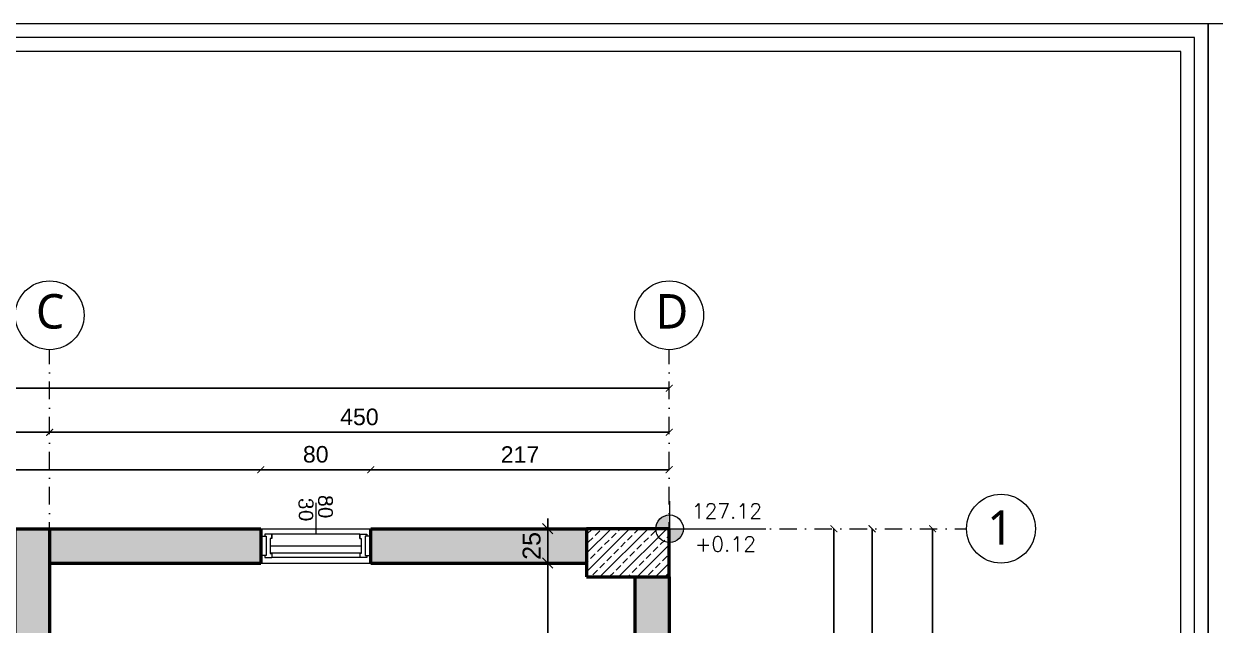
# Model space of a CAD drawing. Header units: millimetres. Extents: x 14753 to 45183, y 5640 to 19518.
# Drawn here: x 18857 to 19722, y 19076 to 19513 of the extents above; entities that cross this region are included whole.
import ezdxf

# ---------------------------------------------------------------- set-up
doc = ezdxf.new("R2010")
doc.units = ezdxf.units.MM
doc.linetypes.add('DASHDOT', pattern=[25.4, 12.7, -6.35, 0, -6.35])
for name, color, linetype, lineweight in [('CERCEVE', 66, 'Continuous', 0), ('Duvar', 1, 'Continuous', 50), ('GORUNUS_6_TWA', 69, 'Continuous', 9), ('k aks', 44, 'DASHDOT', 18), ('k dis olcu', 43, 'Continuous', 18), ('k ic olcu', 254, 'Continuous', 18), ('k kolon', 1, 'Continuous', 53), ('k kot', 31, 'Continuous', 20), ('k tarama', 252, 'Continuous', 9), ('Kolon', 30, 'Continuous', 50)]:
    doc.layers.add(name, color=color, linetype=linetype, lineweight=lineweight)
doc.styles.add('MtXpl_Segoe_UI', font='segoeui.ttf')
doc.styles.add('OLCU', font='romans.shx')
doc.styles.get("Standard").update_dxf_attribs({"font": 'arial.ttf'})
doc.styles.add('TCOMPLEX', font='complex.shx')
doc.dimstyles.new('icolcu', dxfattribs={"dimtxt": 13, "dimasz": 7.5, "dimexe": 5, "dimexo": 5, "dimgap": 5, "dimtad": 1, "dimdec": 0, "dimtxsty": 'Standard', "dimblk": 'OBLIQUE', "dimcen": 2.5, "dimdle": 5, "dimclrd": 256, "dimclre": 256, "dimclrt": 256, "dimadec": 4, "dimazin": 0, "dimtfac": 1, "dimtdec": 0, "dimtix": 1, "dimtmove": 2, "dimatfit": 3, "dimldrblk": 'OBLIQUE', "dimfxl": 1, "dimarcsym": 0})
doc.dimstyles.new('icölcü', dxfattribs={"dimtxt": 12, "dimasz": 5, "dimexe": 1.25, "dimexo": 0.625, "dimgap": 5, "dimtad": 1, "dimdec": 0, "dimtxsty": 'Standard', "dimblk": 'ARCHTICK', "dimcen": -10, "dimse1": 1, "dimse2": 1, "dimadec": 0, "dimazin": 0, "dimtfac": 1, "dimtdec": 0, "dimtix": 1, "dimtmove": 0, "dimatfit": 3, "dimldrblk": 'ARCHTICK', "dimfxl": 1, "dimarcsym": 0})
pattern_1 = [(45, (-7754.55, -1210.899), (-6.73519209, 6.73519209), []), (45, (-7747.815, -1210.899), (-6.73519209, 6.73519209), [4.7625, -2.38125])]

# ---------------------------------------------------------------- blocks, each defined once
blk = doc.blocks.new('AKS-KOLON')
at = {"layer": 'k tarama'}
h = blk.add_hatch(dxfattribs=at)
h.set_pattern_fill('ANSI33', color=256, scale=1.5)
h.set_pattern_definition(pattern_1)
h.paths.add_polyline_path([(376943.55, 4551394.22), (376918.55, 4551394.22), (376918.55, 4551205.22), (376943.55, 4551205.22)])
h.paths.add_polyline_path([(376516.55, 4551394.22), (376491.55, 4551394.22), (376491.55, 4551205.22), (376516.55, 4551205.22)])
h.paths.add_polyline_path([(376352.55, 4551394.22), (376317.55, 4551394.22), (376317.55, 4551334.22), (376352.55, 4551334.22)])
h.paths.add_polyline_path([(376377.55, 4550775.22), (376317.55, 4550775.22), (376317.55, 4550740.22), (376377.55, 4550740.22)])
h.paths.add_polyline_path([(376943.55, 4550800.22), (376908.55, 4550800.22), (376908.55, 4550740.22), (376943.55, 4550740.22)])
h.paths.add_polyline_path([(377393.55, 4550800.22), (377358.55, 4550800.22), (377358.55, 4550740.22), (377393.55, 4550740.22)])
h = blk.add_hatch(dxfattribs=at)
h.set_pattern_fill('ANSI33', color=256, scale=1.5)
h.set_pattern_definition(pattern_1)
h.paths.add_polyline_path([(377393.55, 4551394.22), (377333.55, 4551394.22), (377333.55, 4551359.22), (377393.55, 4551359.22)])
at = {"layer": 'Duvar'}
blk.add_lwpolyline([(376918.55, 4551394.22), (376943.55, 4551394.22), (376943.55, 4551205.22)], dxfattribs=at)
at = {"layer": 'k aks'}
for p, q in [((376943.55, 4550391.82), (376943.55, 4551524.22)), ((377393.55, 4550391.82), (377393.55, 4551524.22)), ((376147.55, 4551394.22), (377609.55, 4551394.22))]:
    blk.add_line(p, q, dxfattribs=at)
at = {"layer": 'k aks', "linetype": 'Continuous'}
for centre in [(376943.55, 4551549.22), (377393.55, 4551549.22), (377634.55, 4551394.22)]:
    blk.add_circle(centre, 25, dxfattribs=at)
at = {"layer": 'Kolon'}
for points in [[(376918.55, 4551394.22), (376943.55, 4551394.22), (376943.55, 4551205.22), (376918.55, 4551205.22)], [(377333.55, 4551359.22), (377393.55, 4551359.22), (377393.55, 4551394.22), (377333.55, 4551394.22)]]:
    blk.add_lwpolyline(points, close=True, dxfattribs=at)
at = {"layer": 'k aks', "style": 'MtXpl_Segoe_UI'}
for s, p in [('C', (376933.62, 4551539.56)), ('D', (377383.62, 4551539.56)), ('1', (377624.62, 4551382.54))]:
    blk.add_text(s, height=25, dxfattribs=at).set_placement(p)
blk = doc.blocks.new('_ArchTick')
at = {"color": 0, "linetype": 'ByBlock', "const_width": 0.15}
blk.add_lwpolyline([(-0.5, -0.5), (0.5, 0.5)], dxfattribs=at)
blk = doc.blocks.new('*D414')
at = {"layer": 'Defpoints', "color": 0, "transparency": 16777216}
for p in [(18249.87, 19247.96), (19325.87, 19247.96), (19325.87, 19247.96)]:
    blk.add_point(p, dxfattribs=at)
at = {"layer": 'k dis olcu', "color": 0, "lineweight": -2, "transparency": 16777216}
blk.add_line((18249.87, 19247.96), (19325.87, 19247.96), dxfattribs=at)
at = {"layer": 'k dis olcu', "color": 0, "lineweight": -2, "transparency": 16777216, "xscale": 5, "yscale": 5, "zscale": 5, "rotation": 180}
blk.add_blockref('_ArchTick', (18249.87, 19247.96), dxfattribs=at)
at = {"layer": 'k dis olcu', "color": 0, "lineweight": -2, "transparency": 16777216, "xscale": 5, "yscale": 5, "zscale": 5}
blk.add_blockref('_ArchTick', (19325.87, 19247.96), dxfattribs=at)
at = {"layer": 'k dis olcu', "color": 0, "transparency": 16777216, "insert": (18787.87, 19259.09), "char_height": 12, "attachment_point": 5}
blk.add_mtext('1076', dxfattribs=at)
blk = doc.blocks.new('*D416')
at = {"layer": 'Defpoints', "color": 0, "transparency": 16777216}
for p in [(18423.87, 19216), (18875.87, 19216), (18875.87, 19216)]:
    blk.add_point(p, dxfattribs=at)
at = {"layer": 'k dis olcu', "color": 0, "lineweight": -2, "transparency": 16777216}
blk.add_line((18423.87, 19216), (18875.87, 19216), dxfattribs=at)
at = {"layer": 'k dis olcu', "color": 0, "lineweight": -2, "transparency": 16777216, "xscale": 5, "yscale": 5, "zscale": 5, "rotation": 180}
blk.add_blockref('_ArchTick', (18423.87, 19216), dxfattribs=at)
at = {"layer": 'k dis olcu', "color": 0, "lineweight": -2, "transparency": 16777216, "xscale": 5, "yscale": 5, "zscale": 5}
blk.add_blockref('_ArchTick', (18875.87, 19216), dxfattribs=at)
at = {"layer": 'k dis olcu', "color": 0, "transparency": 16777216, "insert": (18649.87, 19227.13), "char_height": 12, "attachment_point": 5}
blk.add_mtext('452', dxfattribs=at)
blk = doc.blocks.new('*D417')
at = {"layer": 'Defpoints', "color": 0, "transparency": 16777216}
for p in [(18875.87, 19216), (19325.87, 19216), (19325.87, 19216)]:
    blk.add_point(p, dxfattribs=at)
at = {"layer": 'k dis olcu', "color": 0, "lineweight": -2, "transparency": 16777216}
blk.add_line((18875.87, 19216), (19325.87, 19216), dxfattribs=at)
at = {"layer": 'k dis olcu', "color": 0, "lineweight": -2, "transparency": 16777216, "xscale": 5, "yscale": 5, "zscale": 5, "rotation": 180}
blk.add_blockref('_ArchTick', (18875.87, 19216), dxfattribs=at)
at = {"layer": 'k dis olcu', "color": 0, "lineweight": -2, "transparency": 16777216, "xscale": 5, "yscale": 5, "zscale": 5}
blk.add_blockref('_ArchTick', (19325.87, 19216), dxfattribs=at)
at = {"layer": 'k dis olcu', "color": 0, "transparency": 16777216, "insert": (19100.87, 19227.13), "char_height": 12, "attachment_point": 5}
blk.add_mtext('450', dxfattribs=at)
blk = doc.blocks.new('*D421')
at = {"layer": 'Defpoints', "color": 0, "transparency": 16777216}
for p in [(19517.19, 19146.01), (19517.19, 18292.01), (19517.19, 18292.01)]:
    blk.add_point(p, dxfattribs=at)
at = {"layer": 'k dis olcu', "color": 0, "lineweight": -2, "transparency": 16777216}
blk.add_line((19517.19, 19146.01), (19517.19, 18292.01), dxfattribs=at)
at = {"layer": 'k dis olcu', "color": 0, "lineweight": -2, "transparency": 16777216, "xscale": 5, "yscale": 5, "zscale": 5}
for p, rotation in [((19517.19, 19146.01), 90), ((19517.19, 18292.01), 270)]:
    blk.add_blockref('_ArchTick', p, dxfattribs=dict(at, rotation=rotation))
at = {"layer": 'k dis olcu', "color": 0, "transparency": 16777216, "insert": (19506.06, 18719.01), "char_height": 12, "attachment_point": 5, "rotation": 90}
blk.add_mtext('854', dxfattribs=at)
blk = doc.blocks.new('*D374')
at = {"layer": 'Defpoints', "color": 0, "transparency": 16777216}
for p in [(19473.23, 19146.01), (19473.23, 18492.01), (19473.23, 18492.01)]:
    blk.add_point(p, dxfattribs=at)
at = {"layer": 'k dis olcu', "color": 0, "lineweight": -2, "transparency": 16777216}
blk.add_line((19473.23, 19146.01), (19473.23, 18492.01), dxfattribs=at)
at = {"layer": 'k dis olcu', "color": 0, "lineweight": -2, "transparency": 16777216, "xscale": 5, "yscale": 5, "zscale": 5}
for p, rotation in [((19473.23, 19146.01), 90), ((19473.23, 18492.01), 270)]:
    blk.add_blockref('_ArchTick', p, dxfattribs=dict(at, rotation=rotation))
at = {"layer": 'k dis olcu', "color": 0, "transparency": 16777216, "insert": (19462.1, 18819.01), "char_height": 12, "attachment_point": 5, "rotation": 90}
blk.add_mtext('654', dxfattribs=at)
blk = doc.blocks.new('*D424')
at = {"layer": 'Defpoints', "color": 0, "transparency": 16777216}
for p in [(19325.87, 19146.01), (19325.87, 18782.92), (19445.47, 18782.92)]:
    blk.add_point(p, dxfattribs=at)
at = {"layer": 'k dis olcu', "color": 0, "lineweight": -2, "transparency": 16777216}
blk.add_line((19445.47, 19146.01), (19445.47, 18782.92), dxfattribs=at)
at = {"layer": 'k dis olcu', "color": 0, "lineweight": -2, "transparency": 16777216, "xscale": 5, "yscale": 5, "zscale": 5}
for p, rotation in [((19445.47, 19146.01), 90), ((19445.47, 18782.92), 270)]:
    blk.add_blockref('_ArchTick', p, dxfattribs=dict(at, rotation=rotation))
at = {"layer": 'k dis olcu', "color": 0, "transparency": 16777216, "insert": (19434.34, 18964.47), "char_height": 12, "attachment_point": 5, "rotation": 90}
blk.add_mtext('363', dxfattribs=at)
blk = doc.blocks.new('_Oblique')
at = {"color": 0, "linetype": 'ByBlock', "lineweight": -2}
blk.add_line((-0.5, -0.5), (0.5, 0.5), dxfattribs=at)
blk = doc.blocks.new('*D304')
at = {"layer": 'Defpoints', "color": 0, "transparency": 16777216}
for p in [(19237.63, 19146.01), (19237.63, 19121.01), (19237.63, 19121.01)]:
    blk.add_point(p, dxfattribs=at)
at = {"layer": 'k ic olcu', "lineweight": -2, "transparency": 16777216}
for p, q in [((19237.63, 19146.01), (19237.63, 19153.51)), ((19237.63, 19146.01), (19237.63, 19121.01)), ((19242.63, 19146.01), (19242.63, 19146.01)), ((19237.63, 19121.01), (19237.63, 19113.51)), ((19242.63, 19121.01), (19242.63, 19121.01))]:
    blk.add_line(p, q, dxfattribs=at)
at = {"layer": 'k ic olcu', "lineweight": -2, "transparency": 16777216, "xscale": 7.5, "yscale": 7.5, "zscale": 7.5}
for p, rotation in [((19237.63, 19146.01), 270), ((19237.63, 19121.01), 90)]:
    blk.add_blockref('_Oblique', p, dxfattribs=dict(at, rotation=rotation))
at = {"layer": 'k ic olcu', "transparency": 16777216, "insert": (19225.99, 19133.51), "char_height": 13, "attachment_point": 5, "rotation": 90}
blk.add_mtext('25', dxfattribs=at)
blk = doc.blocks.new('*D305')
at = {"layer": 'Defpoints', "color": 0, "transparency": 16777216}
for p in [(19237.63, 19121.01), (19237.63, 18967.01), (19237.63, 18967.01)]:
    blk.add_point(p, dxfattribs=at)
at = {"layer": 'k ic olcu', "lineweight": -2, "transparency": 16777216}
for p, q in [((19237.63, 19126.01), (19237.63, 18962.01)), ((19242.63, 19121.01), (19242.63, 19121.01)), ((19242.63, 18967.01), (19242.63, 18967.01))]:
    blk.add_line(p, q, dxfattribs=at)
at = {"layer": 'k ic olcu', "lineweight": -2, "transparency": 16777216, "xscale": 7.5, "yscale": 7.5, "zscale": 7.5}
for p, rotation in [((19237.63, 19121.01), 90), ((19237.63, 18967.01), 270)]:
    blk.add_blockref('_Oblique', p, dxfattribs=dict(at, rotation=rotation))
at = {"layer": 'k ic olcu', "transparency": 16777216, "insert": (19225.99, 19044.01), "char_height": 13, "attachment_point": 5, "rotation": 90}
blk.add_mtext('154', dxfattribs=at)
blk = doc.blocks.new('*D461')
at = {"layer": 'Defpoints', "color": 0, "transparency": 16777216}
for p in [(19029.15, 19188.83), (18388.61, 19146.01), (19029.15, 19146.01)]:
    blk.add_point(p, dxfattribs=at)
at = {"layer": 'k dis olcu', "color": 0, "lineweight": -2, "transparency": 16777216}
blk.add_line((18388.61, 19188.83), (19029.15, 19188.83), dxfattribs=at)
at = {"layer": 'k dis olcu', "color": 0, "lineweight": -2, "transparency": 16777216, "xscale": 5, "yscale": 5, "zscale": 5, "rotation": 180}
blk.add_blockref('_ArchTick', (18388.61, 19188.83), dxfattribs=at)
at = {"layer": 'k dis olcu', "color": 0, "lineweight": -2, "transparency": 16777216, "xscale": 5, "yscale": 5, "zscale": 5}
blk.add_blockref('_ArchTick', (19029.15, 19188.83), dxfattribs=at)
at = {"layer": 'k dis olcu', "color": 0, "transparency": 16777216, "insert": (18708.88, 19199.96), "char_height": 12, "attachment_point": 5}
blk.add_mtext('641', dxfattribs=at)
blk = doc.blocks.new('*D462')
at = {"layer": 'Defpoints', "color": 0, "transparency": 16777216}
for p in [(19109.15, 19188.83), (19029.15, 19146.01), (19109.15, 19146.01)]:
    blk.add_point(p, dxfattribs=at)
at = {"layer": 'k dis olcu', "color": 0, "lineweight": -2, "transparency": 16777216}
blk.add_line((19029.15, 19188.83), (19109.15, 19188.83), dxfattribs=at)
at = {"layer": 'k dis olcu', "color": 0, "lineweight": -2, "transparency": 16777216, "xscale": 5, "yscale": 5, "zscale": 5, "rotation": 180}
blk.add_blockref('_ArchTick', (19029.15, 19188.83), dxfattribs=at)
at = {"layer": 'k dis olcu', "color": 0, "lineweight": -2, "transparency": 16777216, "xscale": 5, "yscale": 5, "zscale": 5}
blk.add_blockref('_ArchTick', (19109.15, 19188.83), dxfattribs=at)
at = {"layer": 'k dis olcu', "color": 0, "transparency": 16777216, "insert": (19069.15, 19199.96), "char_height": 12, "attachment_point": 5}
blk.add_mtext('80', dxfattribs=at)
blk = doc.blocks.new('*D463')
at = {"layer": 'Defpoints', "color": 0, "transparency": 16777216}
for p in [(19325.87, 19188.83), (19109.15, 19146.01), (19325.87, 19146.01)]:
    blk.add_point(p, dxfattribs=at)
at = {"layer": 'k dis olcu', "color": 0, "lineweight": -2, "transparency": 16777216}
blk.add_line((19109.15, 19188.83), (19325.87, 19188.83), dxfattribs=at)
at = {"layer": 'k dis olcu', "color": 0, "lineweight": -2, "transparency": 16777216, "xscale": 5, "yscale": 5, "zscale": 5, "rotation": 180}
blk.add_blockref('_ArchTick', (19109.15, 19188.83), dxfattribs=at)
at = {"layer": 'k dis olcu', "color": 0, "lineweight": -2, "transparency": 16777216, "xscale": 5, "yscale": 5, "zscale": 5}
blk.add_blockref('_ArchTick', (19325.87, 19188.83), dxfattribs=at)
at = {"layer": 'k dis olcu', "color": 0, "transparency": 16777216, "insert": (19217.51, 19199.86), "char_height": 12, "attachment_point": 5}
blk.add_mtext('217', dxfattribs=at)
blk = doc.blocks.new('dfssdfaswerfawef')
at = {"layer": 'k kot'}
h = blk.add_hatch(color=256, dxfattribs=at)
h.dxf.hatch_style = 1
h.paths.add_polyline_path([(9693.94, 3364.49, 0.414214), (9683.94, 3354.49), (9693.94, 3354.49)])
h.paths.add_polyline_path([(9693.94, 3354.49), (9693.94, 3344.49, 0.414214), (9703.94, 3354.49)])
for p, q in [((9693.94, 3374.49), (9693.94, 3334.49)), ((9673.94, 3354.49), (9763.94, 3354.49))]:
    blk.add_line(p, q, dxfattribs=at)
blk.add_circle((9693.94, 3354.49), 10, dxfattribs=at)

msp = doc.modelspace()

# ---------------------------------------------------------------- hatches: boundary and pattern name
at = {"layer": 'k tarama'}
h = msp.add_hatch(dxfattribs=at)
h.set_pattern_fill('ANSI33', color=256, scale=2)
h.paths.add_polyline_path([(18308.61, 19146.01), (18284.87, 19146.01), (18284.87, 19121.01), (18308.61, 19121.01)])
h.paths.add_polyline_path([(18423.87, 19146.01), (18388.61, 19146.01), (18388.61, 19121.01), (18423.87, 19121.01)])
h.paths.add_polyline_path([(18850.87, 19146.01), (18448.87, 19146.01), (18448.87, 19121.01), (18850.87, 19121.01)])
h.paths.add_polyline_path([(19029.15, 19146.01), (18875.87, 19146.01), (18875.87, 19121.01), (19029.15, 19121.01)])
h.paths.add_polyline_path([(19265.87, 19146.01), (19109.15, 19146.01), (19109.15, 19121.01), (19265.87, 19121.01)])
h.paths.add_polyline_path([(19325.87, 19111.01), (19300.87, 19111.01), (19300.87, 18783.01), (19325.87, 18783.01)])
h.paths.add_polyline_path([(19325.87, 18596.92), (19325.47, 18622.97), (19300.87, 18623.05), (19300.87, 18552.01), (19325.87, 18552.01)])
h.paths.add_polyline_path([(19325.87, 18476.01), (19325.87, 18492.01), (19300.87, 18492.01), (19300.87, 18476.01), (19300.87, 18352.01), (19325.87, 18352.01)])
h.paths.add_polyline_path([(19290.87, 18317.01), (18880.87, 18317.01), (18880.87, 18292.01), (19290.87, 18292.01)])
h.paths.add_polyline_path([(18414.87, 18302.01), (18414.87, 18317.01), (18274.87, 18317.01), (18274.87, 18492.01), (18249.87, 18492.01), (18249.87, 18292.01), (18414.87, 18292.01), (18414.87, 18302.01)])
h.paths.add_polyline_path([(18482.47, 18947.61), (18486.61, 18951.74), (18482.47, 18951.74)])
h.paths.add_polyline_path([(18659.93, 19093.35), (18660.52, 19094.66), (18659.93, 19094.66)])

# ---------------------------------------------------------------- linework, layer by layer
at = {"layer": 'CERCEVE'}
for points in [[(17976.94, 17567.61), (19717.42, 17567.61), (19717.42, 19512.61), (17976.94, 19512.61)], [(19717.42, 17567.61), (21457.89, 17567.61), (21457.89, 19512.61), (19717.42, 19512.61)], [(17986.94, 17577.61), (19707.42, 17577.61), (19707.42, 19502.61), (17986.94, 19502.61)], [(17996.94, 17587.61), (19697.42, 17587.61), (19697.42, 19492.61), (17996.94, 19492.61)]]:
    msp.add_lwpolyline(points, close=True, dxfattribs=at)
at = {"layer": 'GORUNUS_6_TWA', "color": 2, "linetype": 'Continuous', "ltscale": 0.02}
for p, q in [((19069.15, 19164.79), (19069.15, 19142.01)), ((19029.15, 19146.01), (19109.15, 19146.01)), ((19101.16, 19142.01), (19037.15, 19142.01)), ((19036.15, 19133.51), (19102.16, 19133.51)), ((19036.15, 19128.51), (19102.16, 19128.51)), ((19101.16, 19125.01), (19037.15, 19125.01)), ((19029.15, 19121.01), (19109.15, 19121.01))]:
    msp.add_line(p, q, dxfattribs=at)
for points in [[(19029.15, 19140.51), (19033.15, 19140.51), (19033.15, 19126.51), (19029.15, 19126.51), (19029.15, 19140.51)], [(19037.15, 19142.01), (19032.15, 19142.01), (19032.15, 19140.51)], [(19037.15, 19139.01), (19037.15, 19142.01), (19037.15, 19142.01), (19037.15, 19139.01), (19036.15, 19139.01), (19036.15, 19128.01), (19037.15, 19128.01), (19037.15, 19125.01)], [(19101.16, 19142.01), (19106.15, 19142.01), (19106.15, 19140.51)], [(19101.16, 19139.01), (19101.16, 19142.01), (19101.16, 19142.01), (19101.16, 19139.01), (19102.16, 19139.01), (19102.16, 19128.01), (19101.16, 19128.01), (19101.16, 19125.01)], [(19109.15, 19140.51), (19105.15, 19140.51), (19105.15, 19126.51), (19109.15, 19126.51), (19109.15, 19140.51)], [(19109.15, 19121.01), (19109.15, 19146.01)], [(19032.15, 19126.51), (19032.15, 19125.01), (19037.15, 19125.01), (19037.15, 19125.01)], [(19106.15, 19126.51), (19106.15, 19125.01), (19101.16, 19125.01), (19101.16, 19125.01)]]:
    msp.add_lwpolyline(points, dxfattribs=at)
at = {"layer": 'Kolon'}
for p, q in [((19029.15, 19146.01), (19029.15, 19121.01)), ((19109.15, 19121.01), (19109.15, 19146.01))]:
    msp.add_line(p, q, dxfattribs=at)
for points in [[(18875.87, 19146.01), (19029.15, 19146.01)], [(19109.15, 19146.01), (19265.87, 19146.01)], [(18875.87, 19121.01), (19029.15, 19121.01)], [(19109.15, 19121.01), (19265.87, 19121.01)], [(19300.87, 19111.01), (19300.87, 18783.01)], [(19325.87, 19111.01), (19325.87, 18783.01)]]:
    msp.add_lwpolyline(points, dxfattribs=at)

# ---------------------------------------------------------------- block references
at = {"layer": 'Duvar'}
msp.add_blockref('AKS-KOLON', (-358067.67, -4532248.22), dxfattribs=at)
at = {"layer": 'k kolon', "rotation": 0.0003578687236534}
msp.add_blockref('dfssdfaswerfawef', (9632.22, 15791.46), dxfattribs=at)

# ---------------------------------------------------------------- texts
at = {"layer": 'GORUNUS_6_TWA', "color": 2, "linetype": 'Continuous', "ltscale": 0.02, "style": 'TCOMPLEX'}
for s, p in [('30', (19057.05, 19168.38)), ('80', (19071.22, 19170.52))]:
    msp.add_text(s, height=10, rotation=270, dxfattribs=at).set_placement(p)
at = {"layer": 'k kot', "style": 'OLCU'}
for s, p in [('127.12', (19342.3, 19153.44, 12933.2)), ('+0.12', (19344.46, 19129.5, 12933.2))]:
    msp.add_text(s, height=10.8, rotation=0.00036, dxfattribs=at).set_placement(p)

# ---------------------------------------------------------------- dimensions: what is measured, and where the dimension line sits
at = {"layer": 'k dis olcu'}
for base, p1, p2, picture, middle in [((19325.87, 19247.96), (18249.87, 19247.96), (19325.87, 19247.96), '*D414', (18787.87, 19259.09)), ((18875.87, 19216), (18423.87, 19216), (18875.87, 19216), '*D416', (18649.87, 19227.13)), ((19325.87, 19216), (18875.87, 19216), (19325.87, 19216), '*D417', (19100.87, 19227.13)), ((19029.15, 19188.83), (18388.61, 19146.01), (19029.15, 19146.01), '*D461', (18708.88, 19199.96)), ((19109.15, 19188.83), (19029.15, 19146.01), (19109.15, 19146.01), '*D462', (19069.15, 19199.96)), ((19325.87, 19188.83), (19109.15, 19146.01), (19325.87, 19146.01), '*D463', (19217.51, 19199.86))]:
    dim = msp.add_linear_dim(base=base, p1=p1, p2=p2, dimstyle='icölcü', dxfattribs=at)
    dim.commit()
    dim.dimension.update_dxf_attribs({"geometry": picture, "text_midpoint": middle})
for base, p1, p2, picture, middle in [((19445.47, 18782.92), (19325.87, 19146.01), (19325.87, 18782.92), '*D424', (19434.34, 18964.47)), ((19473.23, 18492.01), (19473.23, 19146.01), (19473.23, 18492.01), '*D374', (19462.1, 18819.01)), ((19517.19, 18292.01), (19517.19, 19146.01), (19517.19, 18292.01), '*D421', (19506.06, 18719.01))]:
    dim = msp.add_linear_dim(base=base, p1=p1, p2=p2, angle=90, dimstyle='icölcü', dxfattribs=at)
    dim.commit()
    dim.dimension.update_dxf_attribs({"geometry": picture, "text_midpoint": middle})
at = {"layer": 'k ic olcu'}
for base, p1, p2, picture, middle in [((19237.63, 19121.01), (19237.63, 19146.01), (19237.63, 19121.01), '*D304', (19225.99, 19133.51)), ((19237.63, 18967.01), (19237.63, 19121.01), (19237.63, 18967.01), '*D305', (19225.99, 19044.01))]:
    dim = msp.add_linear_dim(base=base, p1=p1, p2=p2, angle=90, dimstyle='icolcu', dxfattribs=at)
    dim.commit()
    dim.dimension.update_dxf_attribs({"geometry": picture, "text_midpoint": middle})

doc.saveas('drawing.dxf')
